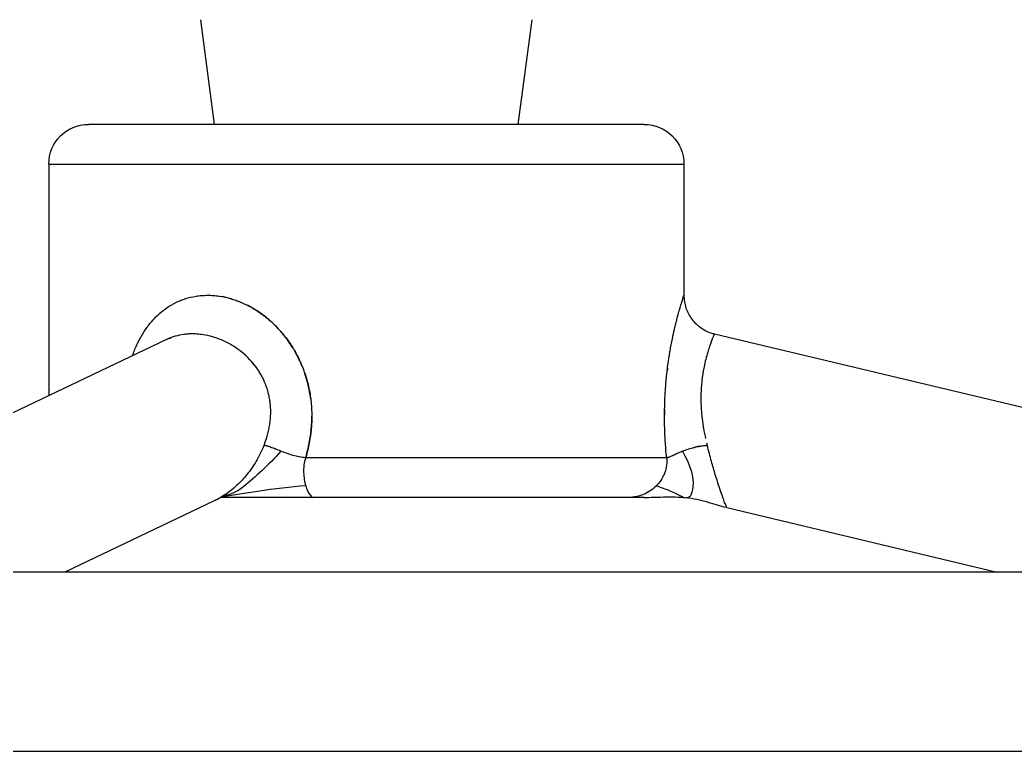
# Model space of a CAD drawing. Header units: millimetres. Extents: x 553637 to 584936, y 5008 to 53898.
# Drawn here: x 562365.5 to 562515.8, y 46234.4 to 46344.9 of the extents above; entities that cross this region are included whole.
import ezdxf

# ---------------------------------------------------------------- set-up
doc = ezdxf.new("R2010")
doc.units = ezdxf.units.MM
doc.header["$LTSCALE"] = 10
doc.header["$MEASUREMENT"] = 0
doc.layers.add('2', color=2, linetype='Continuous')

msp = doc.modelspace()

# ---------------------------------------------------------------- linework, layer by layer
at = {"layer": '2'}
for p, q in [((562394.85, 46329.09), (562392.77, 46344.88)), ((562440.73, 46329.09), (562442.82, 46344.88)), ((562459.76, 46329.09), (562375.83, 46329.09)), ((562369.83, 46323.09), (562465.76, 46323.09)), ((562369.83, 46323.09), (562369.83, 46288.09)), ((562465.76, 46323.09), (562465.76, 46303.26)), ((562470.37, 46297.42), (562620.72, 46261.59)), ((562387.63, 46296.57), (562314.24, 46261.6)), ((562463.15, 46278.71), (562408.63, 46278.71)), ((562459.78, 46272.71), (562395.88, 46272.71)), ((562394.83, 46272.19), (562372.25, 46261.43)), ((562472.24, 46271.16), (562513.08, 46261.43)), ((562622.17, 46261.43), (562213.42, 46261.43)), ((562213.42, 46234.36), (562621.52, 46234.36))]:
    msp.add_line(p, q, dxfattribs=at)
at = {"layer": '2', "extrusion": (0, 0, -1)}
for centre, start, end in [((-562375.83, 46323.09), 0, 90), ((-562459.76, 46323.09), 90, 180)]:
    msp.add_arc(centre, 6, start, end, dxfattribs=at)
at = {"layer": '2'}
for points, knots in [([(562382.46, 46294.11), (562382.49, 46294.19), (562382.52, 46294.27), (562382.55, 46294.34), (562382.64, 46294.6), (562382.74, 46294.84), (562382.84, 46295.09), (562382.87, 46295.16), (562382.9, 46295.23), (562382.93, 46295.3), (562383.06, 46295.61), (562383.21, 46295.91), (562383.35, 46296.21), (562383.46, 46296.42), (562383.57, 46296.63), (562383.68, 46296.84), (562383.73, 46296.92), (562383.77, 46296.99), (562383.82, 46297.07), (562384.09, 46297.54), (562384.37, 46297.99), (562384.68, 46298.42), (562384.74, 46298.49), (562384.8, 46298.57), (562384.86, 46298.65), (562384.98, 46298.82), (562385.12, 46298.98), (562385.25, 46299.14), (562385.31, 46299.22), (562385.37, 46299.29), (562385.44, 46299.36), (562385.57, 46299.52), (562385.72, 46299.68), (562385.86, 46299.82), (562385.92, 46299.89), (562385.99, 46299.96), (562386.06, 46300.03), (562386.42, 46300.38), (562386.79, 46300.71), (562387.19, 46301.02), (562387.25, 46301.07), (562387.32, 46301.12), (562387.39, 46301.17), (562387.79, 46301.47), (562388.22, 46301.73), (562388.66, 46301.97), (562388.72, 46302.01), (562388.78, 46302.04), (562388.84, 46302.07), (562389.1, 46302.2), (562389.36, 46302.32), (562389.62, 46302.43), (562389.84, 46302.52), (562390.06, 46302.61), (562390.28, 46302.68), (562390.33, 46302.7), (562390.37, 46302.71), (562390.42, 46302.73), (562390.96, 46302.9), (562391.51, 46303.03), (562392.07, 46303.12), (562392.35, 46303.17), (562392.64, 46303.2), (562392.93, 46303.22), (562393.21, 46303.24), (562393.51, 46303.26), (562393.8, 46303.26), (562393.8, 46303.26), (562393.81, 46303.26), (562393.81, 46303.26), (562394.1, 46303.26), (562394.4, 46303.25), (562394.69, 46303.22), (562394.98, 46303.2), (562395.28, 46303.17), (562395.57, 46303.13), (562396.17, 46303.04), (562396.76, 46302.91), (562397.35, 46302.73), (562397.41, 46302.72), (562397.46, 46302.7), (562397.52, 46302.68), (562397.76, 46302.61), (562398, 46302.53), (562398.24, 46302.44), (562398.31, 46302.42), (562398.38, 46302.39), (562398.44, 46302.36), (562398.67, 46302.28), (562398.9, 46302.18), (562399.13, 46302.08), (562399.21, 46302.05), (562399.28, 46302.01), (562399.36, 46301.98), (562399.87, 46301.74), (562400.37, 46301.47), (562400.85, 46301.18), (562400.94, 46301.13), (562401.03, 46301.07), (562401.11, 46301.02), (562401.59, 46300.72), (562402.05, 46300.39), (562402.5, 46300.04), (562402.59, 46299.97), (562402.67, 46299.9), (562402.76, 46299.83), (562403.03, 46299.61), (562403.29, 46299.38), (562403.55, 46299.15), (562403.72, 46298.99), (562403.88, 46298.83), (562404.05, 46298.67), (562404.13, 46298.59), (562404.21, 46298.5), (562404.29, 46298.42), (562404.7, 46298), (562405.08, 46297.56), (562405.44, 46297.09), (562405.89, 46296.53), (562406.3, 46295.95), (562406.68, 46295.33), (562406.73, 46295.25), (562406.77, 46295.18), (562406.82, 46295.1), (562406.96, 46294.86), (562407.1, 46294.62), (562407.23, 46294.37), (562407.27, 46294.31), (562407.3, 46294.24), (562407.33, 46294.18), (562407.47, 46293.92), (562407.6, 46293.65), (562407.72, 46293.39), (562407.75, 46293.33), (562407.77, 46293.28), (562407.8, 46293.23), (562408.08, 46292.61), (562408.33, 46291.97), (562408.54, 46291.32), (562408.55, 46291.3), (562408.56, 46291.28), (562408.56, 46291.26), (562408.67, 46290.93), (562408.77, 46290.59), (562408.86, 46290.25), (562408.96, 46289.91), (562409.04, 46289.56), (562409.11, 46289.21), (562409.12, 46289.19), (562409.12, 46289.17), (562409.13, 46289.14), (562409.21, 46288.77), (562409.27, 46288.4), (562409.33, 46288.02), (562409.37, 46287.72), (562409.41, 46287.42), (562409.44, 46287.12), (562409.45, 46287.04), (562409.46, 46286.97), (562409.47, 46286.9), (562409.52, 46286.27), (562409.55, 46285.64), (562409.56, 46285), (562409.56, 46284.88), (562409.55, 46284.75), (562409.55, 46284.63), (562409.55, 46284.25), (562409.53, 46283.87), (562409.5, 46283.49), (562409.49, 46283.28), (562409.47, 46283.08), (562409.45, 46282.88), (562409.43, 46282.7), (562409.42, 46282.52), (562409.39, 46282.35), (562409.3, 46281.6), (562409.17, 46280.86), (562409, 46280.12), (562408.89, 46279.65), (562408.77, 46279.17), (562408.63, 46278.71)], [0.2334723, 0.2334723, 0.2334723, 0.2334723, 0.2373876, 0.2373876, 0.2373876, 0.25, 0.25, 0.25, 0.2536044, 0.2536044, 0.2536044, 0.2697248, 0.2697248, 0.2697248, 0.28125, 0.28125, 0.28125, 0.2857296, 0.2857296, 0.2857296, 0.3125, 0.3125, 0.3125, 0.317397, 0.317397, 0.317397, 0.328125, 0.328125, 0.328125, 0.3330588, 0.3330588, 0.3330588, 0.34375, 0.34375, 0.34375, 0.3486125, 0.3486125, 0.3486125, 0.375, 0.375, 0.375, 0.3794384, 0.3794384, 0.3794384, 0.40625, 0.40625, 0.40625, 0.4098917, 0.4098917, 0.4098917, 0.4249886, 0.4249886, 0.4249886, 0.4375, 0.4375, 0.4375, 0.4400309, 0.4400309, 0.4400309, 0.4700388, 0.4700388, 0.4700388, 0.4849781, 0.4849781, 0.4849781, 0.499854, 0.499854, 0.499854, 0.5, 0.5, 0.5, 0.5147296, 0.5147296, 0.5147296, 0.5296699, 0.5296699, 0.5296699, 0.5596792, 0.5596792, 0.5596792, 0.5625, 0.5625, 0.5625, 0.5747271, 0.5747271, 0.5747271, 0.578125, 0.578125, 0.578125, 0.5898196, 0.5898196, 0.5898196, 0.59375, 0.59375, 0.59375, 0.6202676, 0.6202676, 0.6202676, 0.625, 0.625, 0.625, 0.6510917, 0.6510917, 0.6510917, 0.65625, 0.65625, 0.65625, 0.671875, 0.671875, 0.671875, 0.6823047, 0.6823047, 0.6823047, 0.6875, 0.6875, 0.6875, 0.7139746, 0.7139746, 0.7139746, 0.7460898, 0.7460898, 0.7460898, 0.75, 0.75, 0.75, 0.7623228, 0.7623228, 0.7623228, 0.765625, 0.765625, 0.765625, 0.7786457, 0.7786457, 0.7786457, 0.78125, 0.78125, 0.78125, 0.8115478, 0.8115478, 0.8115478, 0.8125, 0.8125, 0.8125, 0.8281368, 0.8281368, 0.8281368, 0.84375, 0.84375, 0.84375, 0.8447913, 0.8447913, 0.8447913, 0.8614957, 0.8614957, 0.8614957, 0.875, 0.875, 0.875, 0.8782288, 0.8782288, 0.8782288, 0.90625, 0.90625, 0.90625, 0.9117314, 0.9117314, 0.9117314, 0.9285024, 0.9285024, 0.9285024, 0.9375, 0.9375, 0.9375, 0.9452606, 0.9452606, 0.9452606, 0.9785506, 0.9785506, 0.9785506, 1, 1, 1, 1]), ([(562394.69, 46303.22), (562394.98, 46303.2), (562395.28, 46303.17), (562395.57, 46303.13), (562396.17, 46303.04), (562396.76, 46302.91), (562397.35, 46302.73), (562397.41, 46302.72), (562397.46, 46302.7), (562397.52, 46302.68), (562397.76, 46302.61), (562398, 46302.53), (562398.24, 46302.44), (562398.31, 46302.42), (562398.38, 46302.39), (562398.44, 46302.36), (562398.67, 46302.28), (562398.9, 46302.18), (562399.13, 46302.08), (562399.21, 46302.05), (562399.28, 46302.01), (562399.36, 46301.98), (562399.87, 46301.74), (562400.37, 46301.47), (562400.85, 46301.18), (562400.94, 46301.13), (562401.03, 46301.07), (562401.11, 46301.02), (562401.59, 46300.72), (562402.05, 46300.39), (562402.5, 46300.04)], [0.5147296, 0.5147296, 0.5147296, 0.5147296, 0.5296699, 0.5296699, 0.5296699, 0.5596792, 0.5596792, 0.5596792, 0.5625, 0.5625, 0.5625, 0.5747271, 0.5747271, 0.5747271, 0.578125, 0.578125, 0.578125, 0.5898196, 0.5898196, 0.5898196, 0.59375, 0.59375, 0.59375, 0.6202676, 0.6202676, 0.6202676, 0.625, 0.625, 0.625, 0.6510917, 0.6510917, 0.6510917, 0.6510917]), ([(562397.45, 46302.7), (562397.43, 46302.71), (562397.4, 46302.72), (562397.37, 46302.73), (562396.86, 46302.88), (562396.36, 46303), (562395.85, 46303.08)], [0.43870551, 0.43870551, 0.43870551, 0.43870551, 0.44003087, 0.44003087, 0.44003087, 0.46578715, 0.46578715, 0.46578715, 0.46578715]), ([(562463.15, 46278.71), (562463.1, 46279.17), (562463.06, 46279.65), (562463.03, 46280.12), (562462.97, 46280.86), (562462.92, 46281.6), (562462.89, 46282.35), (562462.88, 46282.52), (562462.88, 46282.7), (562462.87, 46282.88), (562462.86, 46283.08), (562462.86, 46283.28), (562462.85, 46283.49), (562462.84, 46283.87), (562462.84, 46284.25), (562462.84, 46284.63), (562462.84, 46284.75), (562462.84, 46284.88), (562462.84, 46285), (562462.84, 46285.64), (562462.85, 46286.27), (562462.87, 46286.9), (562462.87, 46286.97), (562462.87, 46287.04), (562462.87, 46287.12), (562462.89, 46287.42), (562462.9, 46287.72), (562462.91, 46288.02), (562462.93, 46288.4), (562462.96, 46288.77), (562462.98, 46289.14), (562462.98, 46289.17), (562462.99, 46289.19), (562462.99, 46289.21), (562463.01, 46289.56), (562463.04, 46289.91), (562463.07, 46290.25), (562463.1, 46290.59), (562463.14, 46290.93), (562463.17, 46291.26), (562463.18, 46291.28), (562463.18, 46291.3), (562463.18, 46291.32), (562463.25, 46291.97), (562463.33, 46292.61), (562463.42, 46293.23), (562463.43, 46293.28), (562463.44, 46293.33), (562463.44, 46293.39), (562463.48, 46293.65), (562463.52, 46293.92), (562463.56, 46294.18), (562463.57, 46294.24), (562463.58, 46294.31), (562463.6, 46294.37), (562463.64, 46294.62), (562463.68, 46294.86), (562463.72, 46295.1), (562463.73, 46295.18), (562463.75, 46295.25), (562463.76, 46295.33), (562463.87, 46295.95), (562463.99, 46296.53), (562464.11, 46297.09), (562464.21, 46297.56), (562464.31, 46298), (562464.41, 46298.42), (562464.43, 46298.5), (562464.45, 46298.59), (562464.46, 46298.67), (562464.5, 46298.83), (562464.54, 46298.99), (562464.58, 46299.15), (562464.64, 46299.38), (562464.7, 46299.61), (562464.76, 46299.83), (562464.78, 46299.9), (562464.79, 46299.97), (562464.81, 46300.04), (562464.91, 46300.39), (562465, 46300.72), (562465.08, 46301.02), (562465.1, 46301.07), (562465.11, 46301.13), (562465.13, 46301.18), (562465.21, 46301.47), (562465.29, 46301.74), (562465.36, 46301.98), (562465.37, 46302.01), (562465.38, 46302.05), (562465.39, 46302.08), (562465.42, 46302.18), (562465.45, 46302.28), (562465.48, 46302.36), (562465.49, 46302.39), (562465.49, 46302.42), (562465.5, 46302.44), (562465.53, 46302.53), (562465.55, 46302.61), (562465.58, 46302.68)], [0, 0, 0, 0, 0.0214494, 0.0214494, 0.0214494, 0.0547394, 0.0547394, 0.0547394, 0.0625, 0.0625, 0.0625, 0.0714976, 0.0714976, 0.0714976, 0.0882686, 0.0882686, 0.0882686, 0.09375, 0.09375, 0.09375, 0.1217712, 0.1217712, 0.1217712, 0.125, 0.125, 0.125, 0.1385043, 0.1385043, 0.1385043, 0.1552087, 0.1552087, 0.1552087, 0.15625, 0.15625, 0.15625, 0.1718632, 0.1718632, 0.1718632, 0.1875, 0.1875, 0.1875, 0.1884522, 0.1884522, 0.1884522, 0.21875, 0.21875, 0.21875, 0.2213543, 0.2213543, 0.2213543, 0.234375, 0.234375, 0.234375, 0.2376772, 0.2376772, 0.2376772, 0.25, 0.25, 0.25, 0.2539102, 0.2539102, 0.2539102, 0.2860254, 0.2860254, 0.2860254, 0.3125, 0.3125, 0.3125, 0.3176953, 0.3176953, 0.3176953, 0.328125, 0.328125, 0.328125, 0.34375, 0.34375, 0.34375, 0.3489083, 0.3489083, 0.3489083, 0.375, 0.375, 0.375, 0.3797324, 0.3797324, 0.3797324, 0.40625, 0.40625, 0.40625, 0.4101804, 0.4101804, 0.4101804, 0.421875, 0.421875, 0.421875, 0.4252729, 0.4252729, 0.4252729, 0.4375, 0.4375, 0.4375, 0.4375]), ([(562465.58, 46302.68), (562465.58, 46302.7), (562465.59, 46302.72), (562465.59, 46302.73), (562465.65, 46302.91), (562465.69, 46303.04), (562465.72, 46303.13), (562465.73, 46303.17), (562465.74, 46303.2), (562465.75, 46303.22), (562465.76, 46303.25), (562465.76, 46303.26), (562465.76, 46303.26)], [0.4375, 0.4375, 0.4375, 0.4375, 0.44032084, 0.44032084, 0.44032084, 0.47033009, 0.47033009, 0.47033009, 0.48527045, 0.48527045, 0.48527045, 0.49998914, 0.49998914, 0.49998914, 0.49998914]), ([(562465.76, 46303.26), (562465.76, 46302.61), (562465.87, 46301.95), (562466.28, 46300.73), (562466.58, 46300.16), (562467.35, 46299.14), (562467.82, 46298.69), (562468.87, 46297.96), (562469.46, 46297.68), (562470.17, 46297.47), (562470.27, 46297.44), (562470.37, 46297.42)], [0, 0, 0, 0, 1.945691, 1.945691, 3.856293, 3.856293, 5.768154, 5.768154, 7.679971, 7.679971, 7.988052, 7.988052, 7.988052, 7.988052]), ([(562401.22, 46300.95), (562401.18, 46300.97), (562401.15, 46301), (562401.12, 46301.02), (562401.03, 46301.07), (562400.95, 46301.12), (562400.87, 46301.17), (562400.54, 46301.37), (562400.2, 46301.56), (562399.85, 46301.74)], [0.37313832, 0.37313832, 0.37313832, 0.37313832, 0.375, 0.375, 0.375, 0.37943838, 0.37943838, 0.37943838, 0.39773954, 0.39773954, 0.39773954, 0.39773954]), ([(562408.08, 46292.57), (562407.97, 46292.83), (562407.86, 46293.1), (562407.74, 46293.36), (562407.58, 46293.69), (562407.42, 46294.02), (562407.25, 46294.34), (562407.11, 46294.6), (562406.97, 46294.84), (562406.82, 46295.09), (562406.78, 46295.16), (562406.74, 46295.23), (562406.7, 46295.3), (562406.51, 46295.61), (562406.31, 46295.91), (562406.1, 46296.21), (562405.95, 46296.42), (562405.8, 46296.63), (562405.65, 46296.84), (562405.59, 46296.92), (562405.52, 46296.99), (562405.46, 46297.07), (562405.09, 46297.54), (562404.7, 46297.99), (562404.29, 46298.42), (562404.22, 46298.49), (562404.14, 46298.57), (562404.06, 46298.65), (562403.9, 46298.82), (562403.73, 46298.98), (562403.55, 46299.14), (562403.47, 46299.22), (562403.39, 46299.29), (562403.31, 46299.36), (562403.13, 46299.52), (562402.95, 46299.68), (562402.77, 46299.82), (562402.68, 46299.89), (562402.6, 46299.96), (562402.52, 46300.03), (562402.06, 46300.38), (562401.6, 46300.71), (562401.12, 46301.02), (562401.03, 46301.07), (562400.95, 46301.12), (562400.87, 46301.17), (562400.54, 46301.37), (562400.2, 46301.56), (562399.85, 46301.74)], [0.2082717, 0.2082717, 0.2082717, 0.2082717, 0.2210667, 0.2210667, 0.2210667, 0.2373876, 0.2373876, 0.2373876, 0.25, 0.25, 0.25, 0.2536044, 0.2536044, 0.2536044, 0.2697248, 0.2697248, 0.2697248, 0.28125, 0.28125, 0.28125, 0.2857296, 0.2857296, 0.2857296, 0.3125, 0.3125, 0.3125, 0.317397, 0.317397, 0.317397, 0.328125, 0.328125, 0.328125, 0.3330588, 0.3330588, 0.3330588, 0.34375, 0.34375, 0.34375, 0.3486125, 0.3486125, 0.3486125, 0.375, 0.375, 0.375, 0.3794384, 0.3794384, 0.3794384, 0.3977395, 0.3977395, 0.3977395, 0.3977395]), ([(562382.46, 46294.11), (562382.49, 46294.19), (562382.52, 46294.27), (562382.55, 46294.34), (562382.64, 46294.6), (562382.74, 46294.84), (562382.84, 46295.09), (562382.87, 46295.16), (562382.9, 46295.23), (562382.93, 46295.3), (562383.06, 46295.61), (562383.21, 46295.91), (562383.35, 46296.21), (562383.46, 46296.42), (562383.57, 46296.63), (562383.68, 46296.84), (562383.73, 46296.92), (562383.77, 46296.99), (562383.82, 46297.07), (562384.09, 46297.54), (562384.37, 46297.99), (562384.68, 46298.42), (562384.74, 46298.49), (562384.8, 46298.57), (562384.86, 46298.65), (562384.98, 46298.82), (562385.12, 46298.98), (562385.25, 46299.14), (562385.31, 46299.22), (562385.37, 46299.29), (562385.44, 46299.36), (562385.57, 46299.52), (562385.72, 46299.68), (562385.86, 46299.82), (562385.92, 46299.89), (562385.99, 46299.96), (562386.06, 46300.03), (562386.39, 46300.36), (562386.74, 46300.67), (562387.1, 46300.95)], [0.2334723, 0.2334723, 0.2334723, 0.2334723, 0.2373876, 0.2373876, 0.2373876, 0.25, 0.25, 0.25, 0.2536044, 0.2536044, 0.2536044, 0.2697248, 0.2697248, 0.2697248, 0.28125, 0.28125, 0.28125, 0.2857296, 0.2857296, 0.2857296, 0.3125, 0.3125, 0.3125, 0.317397, 0.317397, 0.317397, 0.328125, 0.328125, 0.328125, 0.3330588, 0.3330588, 0.3330588, 0.34375, 0.34375, 0.34375, 0.3486125, 0.3486125, 0.3486125, 0.3731384, 0.3731384, 0.3731384, 0.3731384]), ([(562402.95, 46299.67), (562403.15, 46299.5), (562403.35, 46299.33), (562403.55, 46299.15), (562403.72, 46298.99), (562403.88, 46298.83), (562404.05, 46298.67), (562404.13, 46298.59), (562404.21, 46298.5), (562404.29, 46298.42), (562404.7, 46298), (562405.08, 46297.56), (562405.44, 46297.09), (562405.89, 46296.53), (562406.3, 46295.95), (562406.68, 46295.33), (562406.73, 46295.25), (562406.77, 46295.18), (562406.82, 46295.1), (562406.96, 46294.86), (562407.1, 46294.62), (562407.23, 46294.37), (562407.27, 46294.31), (562407.3, 46294.24), (562407.33, 46294.18), (562407.47, 46293.92), (562407.6, 46293.65), (562407.72, 46293.39), (562407.75, 46293.33), (562407.77, 46293.28), (562407.8, 46293.23), (562408.08, 46292.61), (562408.33, 46291.97), (562408.54, 46291.32), (562408.55, 46291.3), (562408.56, 46291.28), (562408.56, 46291.26), (562408.67, 46290.93), (562408.77, 46290.59), (562408.86, 46290.25), (562408.96, 46289.91), (562409.04, 46289.56), (562409.11, 46289.21), (562409.12, 46289.19), (562409.12, 46289.17), (562409.13, 46289.14), (562409.21, 46288.77), (562409.27, 46288.4), (562409.33, 46288.02), (562409.37, 46287.72), (562409.41, 46287.42), (562409.44, 46287.12), (562409.45, 46287.04), (562409.46, 46286.97), (562409.47, 46286.9), (562409.52, 46286.27), (562409.55, 46285.64), (562409.56, 46285), (562409.56, 46284.88), (562409.55, 46284.75), (562409.55, 46284.63)], [0.659919, 0.659919, 0.659919, 0.659919, 0.671875, 0.671875, 0.671875, 0.6823047, 0.6823047, 0.6823047, 0.6875, 0.6875, 0.6875, 0.7139746, 0.7139746, 0.7139746, 0.7460898, 0.7460898, 0.7460898, 0.75, 0.75, 0.75, 0.7623228, 0.7623228, 0.7623228, 0.765625, 0.765625, 0.765625, 0.7786457, 0.7786457, 0.7786457, 0.78125, 0.78125, 0.78125, 0.8115478, 0.8115478, 0.8115478, 0.8125, 0.8125, 0.8125, 0.8281368, 0.8281368, 0.8281368, 0.84375, 0.84375, 0.84375, 0.8447913, 0.8447913, 0.8447913, 0.8614957, 0.8614957, 0.8614957, 0.875, 0.875, 0.875, 0.8782288, 0.8782288, 0.8782288, 0.90625, 0.90625, 0.90625, 0.9117314, 0.9117314, 0.9117314, 0.9117314]), ([(562398.16, 46295.27), (562398.14, 46295.28), (562398.12, 46295.3), (562398.1, 46295.31), (562397.71, 46295.57), (562397.31, 46295.81), (562396.9, 46296.03), (562396.88, 46296.04), (562396.86, 46296.05), (562396.85, 46296.06), (562396.43, 46296.27), (562396.01, 46296.47), (562395.58, 46296.63), (562395.56, 46296.64), (562395.55, 46296.64), (562395.53, 46296.65), (562395.32, 46296.73), (562395.11, 46296.81), (562394.89, 46296.87), (562394.67, 46296.95), (562394.44, 46297.01), (562394.21, 46297.07), (562394.2, 46297.07), (562394.19, 46297.08), (562394.18, 46297.08), (562393.74, 46297.19), (562393.29, 46297.28), (562392.85, 46297.33), (562392.63, 46297.36), (562392.4, 46297.38), (562392.17, 46297.4), (562391.95, 46297.41), (562391.72, 46297.42), (562391.5, 46297.42), (562391.27, 46297.42), (562391.05, 46297.41), (562390.83, 46297.4), (562390.61, 46297.38), (562390.4, 46297.36), (562390.18, 46297.33), (562389.77, 46297.27), (562389.36, 46297.19), (562388.96, 46297.07), (562388.95, 46297.07), (562388.94, 46297.07), (562388.93, 46297.07), (562388.73, 46297.01), (562388.53, 46296.94), (562388.33, 46296.87), (562388.14, 46296.8), (562387.96, 46296.72), (562387.78, 46296.64), (562387.77, 46296.64), (562387.76, 46296.63), (562387.74, 46296.63), (562387.7, 46296.61), (562387.65, 46296.59), (562387.61, 46296.56)], [0.3421006, 0.3421006, 0.3421006, 0.3421006, 0.34375, 0.34375, 0.34375, 0.3736847, 0.3736847, 0.3736847, 0.375, 0.375, 0.375, 0.40527, 0.40527, 0.40527, 0.40625, 0.40625, 0.40625, 0.4210649, 0.4210649, 0.4210649, 0.4368498, 0.4368498, 0.4368498, 0.4375, 0.4375, 0.4375, 0.4684445, 0.4684445, 0.4684445, 0.4842313, 0.4842313, 0.4842313, 0.5, 0.5, 0.5, 0.5157412, 0.5157412, 0.5157412, 0.531527, 0.531527, 0.531527, 0.5625, 0.5625, 0.5625, 0.5631233, 0.5631233, 0.5631233, 0.5789063, 0.5789063, 0.5789063, 0.59375, 0.59375, 0.59375, 0.5947029, 0.5947029, 0.5947029, 0.5984529, 0.5984529, 0.5984529, 0.5984529]), ([(562402.34, 46280.6), (562402.47, 46280.92), (562402.59, 46281.25), (562402.7, 46281.59), (562402.86, 46282.1), (562403, 46282.62), (562403.1, 46283.15), (562403.12, 46283.27), (562403.15, 46283.39), (562403.17, 46283.52), (562403.19, 46283.66), (562403.21, 46283.8), (562403.23, 46283.94), (562403.27, 46284.2), (562403.3, 46284.47), (562403.31, 46284.73), (562403.32, 46284.83), (562403.33, 46284.93), (562403.33, 46285.03), (562403.35, 46285.46), (562403.35, 46285.88), (562403.33, 46286.3), (562403.32, 46286.38), (562403.32, 46286.46), (562403.31, 46286.54), (562403.29, 46286.72), (562403.28, 46286.9), (562403.25, 46287.08), (562403.22, 46287.34), (562403.18, 46287.6), (562403.13, 46287.85), (562403.12, 46287.92), (562403.1, 46287.98), (562403.09, 46288.05), (562403.05, 46288.24), (562403, 46288.43), (562402.95, 46288.61), (562402.89, 46288.86), (562402.81, 46289.11), (562402.73, 46289.35), (562402.71, 46289.4), (562402.69, 46289.46), (562402.67, 46289.51), (562402.52, 46289.94), (562402.34, 46290.35), (562402.14, 46290.76), (562402.12, 46290.8), (562402.09, 46290.85), (562402.07, 46290.89), (562401.98, 46291.07), (562401.88, 46291.25), (562401.77, 46291.43), (562401.75, 46291.47), (562401.72, 46291.51), (562401.7, 46291.55), (562401.59, 46291.73), (562401.48, 46291.91), (562401.36, 46292.08), (562401.33, 46292.12), (562401.31, 46292.15), (562401.29, 46292.19), (562401.02, 46292.57), (562400.73, 46292.93), (562400.42, 46293.28), (562400.09, 46293.66), (562399.73, 46294.01), (562399.35, 46294.34), (562399.33, 46294.36), (562399.31, 46294.38), (562399.28, 46294.4), (562398.93, 46294.71), (562398.55, 46295), (562398.16, 46295.27), (562398.14, 46295.28), (562398.12, 46295.3), (562398.1, 46295.31), (562397.71, 46295.57), (562397.31, 46295.81), (562396.9, 46296.03), (562396.88, 46296.04), (562396.86, 46296.05), (562396.85, 46296.06), (562396.43, 46296.27), (562396.01, 46296.47), (562395.58, 46296.63), (562395.56, 46296.64), (562395.55, 46296.64), (562395.53, 46296.65), (562395.32, 46296.73), (562395.11, 46296.81), (562394.89, 46296.87), (562394.67, 46296.95), (562394.44, 46297.01), (562394.21, 46297.07), (562394.2, 46297.07), (562394.19, 46297.08), (562394.18, 46297.08), (562393.74, 46297.19), (562393.29, 46297.28), (562392.85, 46297.33), (562392.63, 46297.36), (562392.4, 46297.38), (562392.17, 46297.4), (562391.95, 46297.41), (562391.72, 46297.42), (562391.5, 46297.42), (562391.27, 46297.42), (562391.05, 46297.41), (562390.83, 46297.4), (562390.61, 46297.38), (562390.4, 46297.36), (562390.18, 46297.33), (562389.77, 46297.27), (562389.36, 46297.19), (562388.96, 46297.07), (562388.95, 46297.07), (562388.94, 46297.07), (562388.93, 46297.07), (562388.73, 46297.01), (562388.53, 46296.94), (562388.33, 46296.87), (562388.14, 46296.8), (562387.96, 46296.72), (562387.78, 46296.64), (562387.77, 46296.64), (562387.76, 46296.63), (562387.74, 46296.63), (562387.71, 46296.61), (562387.67, 46296.59), (562387.63, 46296.57)], [0, 0, 0, 0, 0.0216597, 0.0216597, 0.0216597, 0.0547844, 0.0547844, 0.0547844, 0.0625, 0.0625, 0.0625, 0.0712271, 0.0712271, 0.0712271, 0.087572, 0.087572, 0.087572, 0.09375, 0.09375, 0.09375, 0.1200286, 0.1200286, 0.1200286, 0.125, 0.125, 0.125, 0.1361331, 0.1361331, 0.1361331, 0.152154, 0.152154, 0.152154, 0.15625, 0.15625, 0.15625, 0.1681068, 0.1681068, 0.1681068, 0.1840369, 0.1840369, 0.1840369, 0.1875, 0.1875, 0.1875, 0.2157687, 0.2157687, 0.2157687, 0.21875, 0.21875, 0.21875, 0.2315856, 0.2315856, 0.2315856, 0.234375, 0.234375, 0.234375, 0.2473762, 0.2473762, 0.2473762, 0.25, 0.25, 0.25, 0.2789458, 0.2789458, 0.2789458, 0.3105234, 0.3105234, 0.3105234, 0.3125, 0.3125, 0.3125, 0.3421006, 0.3421006, 0.3421006, 0.34375, 0.34375, 0.34375, 0.3736847, 0.3736847, 0.3736847, 0.375, 0.375, 0.375, 0.40527, 0.40527, 0.40527, 0.40625, 0.40625, 0.40625, 0.4210649, 0.4210649, 0.4210649, 0.4368498, 0.4368498, 0.4368498, 0.4375, 0.4375, 0.4375, 0.4684445, 0.4684445, 0.4684445, 0.4842313, 0.4842313, 0.4842313, 0.5, 0.5, 0.5, 0.5157412, 0.5157412, 0.5157412, 0.531527, 0.531527, 0.531527, 0.5625, 0.5625, 0.5625, 0.5631233, 0.5631233, 0.5631233, 0.5789063, 0.5789063, 0.5789063, 0.59375, 0.59375, 0.59375, 0.5947029, 0.5947029, 0.5947029, 0.597924, 0.597924, 0.597924, 0.597924]), ([(562470.05, 46296.63), (562469.98, 46296.47), (562469.91, 46296.27), (562469.83, 46296.06), (562469.83, 46296.05), (562469.82, 46296.04), (562469.82, 46296.03)], [0.59472998, 0.59472998, 0.59472998, 0.59472998, 0.625, 0.625, 0.625, 0.62631526, 0.62631526, 0.62631526, 0.62631526]), ([(562470.23, 46297.08), (562470.23, 46297.08), (562470.22, 46297.07), (562470.22, 46297.07), (562470.2, 46297.01), (562470.17, 46296.95), (562470.14, 46296.87), (562470.12, 46296.81), (562470.09, 46296.73), (562470.05, 46296.65)], [0.5625, 0.5625, 0.5625, 0.5625, 0.56315023, 0.56315023, 0.56315023, 0.57893511, 0.57893511, 0.57893511, 0.59375, 0.59375, 0.59375, 0.59375]), ([(562470.05, 46296.63), (562470.05, 46296.63), (562470.05, 46296.64), (562470.05, 46296.64), (562470.08, 46296.71), (562470.1, 46296.78), (562470.13, 46296.84)], [0.40529714, 0.40529714, 0.40529714, 0.40529714, 0.40625, 0.40625, 0.40625, 0.41889957, 0.41889957, 0.41889957, 0.41889957]), ([(562469.82, 46296.03), (562469.74, 46295.81), (562469.66, 46295.57), (562469.57, 46295.31), (562469.57, 46295.3), (562469.56, 46295.28), (562469.56, 46295.27), (562469.47, 46295), (562469.38, 46294.71), (562469.29, 46294.4), (562469.28, 46294.38), (562469.28, 46294.36), (562469.27, 46294.34), (562469.18, 46294.01), (562469.08, 46293.66), (562468.99, 46293.28), (562468.91, 46292.93), (562468.83, 46292.57), (562468.76, 46292.19), (562468.75, 46292.15), (562468.74, 46292.12), (562468.74, 46292.08), (562468.7, 46291.91), (562468.67, 46291.73), (562468.64, 46291.55), (562468.64, 46291.51), (562468.63, 46291.47), (562468.62, 46291.43), (562468.6, 46291.25), (562468.57, 46291.07), (562468.54, 46290.89), (562468.54, 46290.85), (562468.53, 46290.8), (562468.53, 46290.76), (562468.47, 46290.35), (562468.43, 46289.94), (562468.4, 46289.51), (562468.39, 46289.46), (562468.39, 46289.4), (562468.39, 46289.35), (562468.37, 46289.11), (562468.36, 46288.86), (562468.35, 46288.61), (562468.34, 46288.43), (562468.33, 46288.24), (562468.33, 46288.05), (562468.33, 46287.98), (562468.33, 46287.92), (562468.33, 46287.85), (562468.33, 46287.6), (562468.33, 46287.34), (562468.33, 46287.08), (562468.34, 46286.9), (562468.34, 46286.72), (562468.35, 46286.54), (562468.36, 46286.46), (562468.36, 46286.38), (562468.36, 46286.3), (562468.39, 46285.88), (562468.42, 46285.46), (562468.46, 46285.03), (562468.47, 46284.93), (562468.48, 46284.83), (562468.5, 46284.73), (562468.53, 46284.47), (562468.56, 46284.2), (562468.6, 46283.94), (562468.62, 46283.8), (562468.64, 46283.66), (562468.66, 46283.52), (562468.68, 46283.39), (562468.7, 46283.27), (562468.72, 46283.15), (562468.81, 46282.62), (562468.92, 46282.1), (562469.03, 46281.59)], [0.6263153, 0.6263153, 0.6263153, 0.6263153, 0.65625, 0.65625, 0.65625, 0.6578994, 0.6578994, 0.6578994, 0.6875, 0.6875, 0.6875, 0.6894766, 0.6894766, 0.6894766, 0.7210542, 0.7210542, 0.7210542, 0.75, 0.75, 0.75, 0.7526238, 0.7526238, 0.7526238, 0.765625, 0.765625, 0.765625, 0.7684144, 0.7684144, 0.7684144, 0.78125, 0.78125, 0.78125, 0.7842313, 0.7842313, 0.7842313, 0.8125, 0.8125, 0.8125, 0.8159631, 0.8159631, 0.8159631, 0.8318932, 0.8318932, 0.8318932, 0.84375, 0.84375, 0.84375, 0.847846, 0.847846, 0.847846, 0.8638669, 0.8638669, 0.8638669, 0.875, 0.875, 0.875, 0.8799714, 0.8799714, 0.8799714, 0.90625, 0.90625, 0.90625, 0.912428, 0.912428, 0.912428, 0.9287729, 0.9287729, 0.9287729, 0.9375, 0.9375, 0.9375, 0.9452156, 0.9452156, 0.9452156, 0.9783403, 0.9783403, 0.9783403, 0.9783403]), ([(562402.34, 46280.6), (562402.47, 46280.92), (562402.59, 46281.25), (562402.7, 46281.59), (562402.86, 46282.1), (562403, 46282.62), (562403.1, 46283.15), (562403.12, 46283.27), (562403.15, 46283.39), (562403.17, 46283.52), (562403.19, 46283.66), (562403.21, 46283.8), (562403.23, 46283.94), (562403.27, 46284.2), (562403.3, 46284.47), (562403.31, 46284.73), (562403.32, 46284.83), (562403.33, 46284.93), (562403.33, 46285.03), (562403.35, 46285.46), (562403.35, 46285.88), (562403.33, 46286.3), (562403.32, 46286.38), (562403.32, 46286.46), (562403.31, 46286.54), (562403.29, 46286.72), (562403.28, 46286.9), (562403.25, 46287.08), (562403.22, 46287.34), (562403.18, 46287.6), (562403.13, 46287.85), (562403.12, 46287.92), (562403.1, 46287.98), (562403.09, 46288.05), (562403.05, 46288.24), (562403, 46288.43), (562402.95, 46288.61), (562402.89, 46288.86), (562402.81, 46289.11), (562402.73, 46289.35), (562402.71, 46289.4), (562402.69, 46289.46), (562402.67, 46289.51), (562402.52, 46289.94), (562402.34, 46290.35), (562402.14, 46290.76), (562402.12, 46290.8), (562402.09, 46290.85), (562402.07, 46290.89), (562401.98, 46291.07), (562401.88, 46291.25), (562401.77, 46291.43), (562401.75, 46291.47), (562401.72, 46291.51), (562401.7, 46291.55), (562401.59, 46291.73), (562401.48, 46291.91), (562401.36, 46292.08), (562401.33, 46292.12), (562401.31, 46292.15), (562401.29, 46292.19), (562401.06, 46292.5), (562400.83, 46292.81), (562400.58, 46293.1)], [0, 0, 0, 0, 0.0216597, 0.0216597, 0.0216597, 0.0547844, 0.0547844, 0.0547844, 0.0625, 0.0625, 0.0625, 0.0712271, 0.0712271, 0.0712271, 0.087572, 0.087572, 0.087572, 0.09375, 0.09375, 0.09375, 0.1200286, 0.1200286, 0.1200286, 0.125, 0.125, 0.125, 0.1361331, 0.1361331, 0.1361331, 0.152154, 0.152154, 0.152154, 0.15625, 0.15625, 0.15625, 0.1681068, 0.1681068, 0.1681068, 0.1840369, 0.1840369, 0.1840369, 0.1875, 0.1875, 0.1875, 0.2157687, 0.2157687, 0.2157687, 0.21875, 0.21875, 0.21875, 0.2315856, 0.2315856, 0.2315856, 0.234375, 0.234375, 0.234375, 0.2473762, 0.2473762, 0.2473762, 0.25, 0.25, 0.25, 0.2739268, 0.2739268, 0.2739268, 0.2739268]), ([(562408.87, 46290.24), (562408.78, 46290.58), (562408.68, 46290.92), (562408.57, 46291.25), (562408.56, 46291.27), (562408.56, 46291.28), (562408.55, 46291.29), (562408.5, 46291.44), (562408.46, 46291.58), (562408.41, 46291.72)], [0.171875, 0.171875, 0.171875, 0.171875, 0.1875, 0.1875, 0.1875, 0.18814637, 0.18814637, 0.18814637, 0.19478352, 0.19478352, 0.19478352, 0.19478352]), ([(562409.39, 46287.57), (562409.33, 46288.08), (562409.24, 46288.6), (562409.14, 46289.11), (562409.13, 46289.14), (562409.12, 46289.17), (562409.12, 46289.2), (562409.04, 46289.54), (562408.96, 46289.88), (562408.87, 46290.22), (562408.87, 46290.22), (562408.87, 46290.23), (562408.87, 46290.24)], [0.13188395, 0.13188395, 0.13188395, 0.13188395, 0.15489205, 0.15489205, 0.15489205, 0.15625, 0.15625, 0.15625, 0.17155881, 0.17155881, 0.17155881, 0.171875, 0.171875, 0.171875, 0.171875]), ([(562408.63, 46278.71), (562408.77, 46279.17), (562408.89, 46279.64), (562409, 46280.11), (562409.17, 46280.84), (562409.3, 46281.58), (562409.39, 46282.33), (562409.41, 46282.52), (562409.43, 46282.7), (562409.45, 46282.88), (562409.47, 46283.08), (562409.49, 46283.27), (562409.5, 46283.47), (562409.53, 46283.85), (562409.55, 46284.23), (562409.55, 46284.61), (562409.55, 46284.73), (562409.56, 46284.85), (562409.56, 46284.97)], [0, 0, 0, 0, 0.0212995, 0.0212995, 0.0212995, 0.05450576, 0.05450576, 0.05450576, 0.0625, 0.0625, 0.0625, 0.07125273, 0.07125273, 0.07125273, 0.0880153, 0.0880153, 0.0880153, 0.09326173, 0.09326173, 0.09326173, 0.09326173]), ([(562409.39, 46282.35), (562409.3, 46281.6), (562409.17, 46280.86), (562409, 46280.12), (562408.89, 46279.65), (562408.77, 46279.17), (562408.63, 46278.71)], [0.94526065, 0.94526065, 0.94526065, 0.94526065, 0.97855061, 0.97855061, 0.97855061, 1, 1, 1, 1]), ([(562402.34, 46280.6), (562401.99, 46279.72), (562401.59, 46278.92), (562401.15, 46278.18), (562400.72, 46277.44), (562400.25, 46276.77), (562399.76, 46276.17), (562399.27, 46275.56), (562398.76, 46275.02), (562398.24, 46274.54), (562397.73, 46274.06), (562397.2, 46273.64), (562396.67, 46273.27), (562396.15, 46272.9), (562395.62, 46272.59), (562395.1, 46272.32), (562395, 46272.27), (562394.91, 46272.23), (562394.81, 46272.18)], [-1, -1, -1, -1, -0.875, -0.875, -0.875, -0.75, -0.75, -0.75, -0.625, -0.625, -0.625, -0.5, -0.5, -0.5, -0.375, -0.375, -0.375, -0.3519692, -0.3519692, -0.3519692, -0.3519692]), ([(562402.34, 46280.6), (562401.99, 46279.72), (562401.59, 46278.92), (562401.15, 46278.18), (562400.72, 46277.44), (562400.25, 46276.77), (562399.76, 46276.17), (562399.27, 46275.56), (562398.76, 46275.02), (562398.24, 46274.54), (562397.73, 46274.06), (562397.2, 46273.64), (562396.67, 46273.27), (562396.15, 46272.9), (562395.62, 46272.59), (562395.1, 46272.32), (562395.01, 46272.28), (562394.92, 46272.23), (562394.83, 46272.19)], [-1, -1, -1, -1, -0.875, -0.875, -0.875, -0.75, -0.75, -0.75, -0.625, -0.625, -0.625, -0.5, -0.5, -0.5, -0.375, -0.375, -0.375, -0.3531426, -0.3531426, -0.3531426, -0.3531426]), ([(562404.87, 46279.7), (562404.59, 46279.8), (562404.32, 46279.91), (562403.82, 46280.11), (562403.59, 46280.2), (562403.16, 46280.35), (562402.97, 46280.42), (562402.62, 46280.53), (562402.47, 46280.57), (562402.34, 46280.6)], [0, 0, 0, 0, 0.25, 0.25, 0.5, 0.5, 0.75, 0.75, 1, 1, 1, 1]), ([(562404.87, 46279.7), (562404.59, 46279.8), (562404.32, 46279.91), (562403.84, 46280.1), (562403.62, 46280.18), (562403.42, 46280.26)], [0, 0, 0, 0, 0.25, 0.25, 0.4817478, 0.4817478, 0.4817478, 0.4817478]), ([(562465.53, 46279.7), (562465.81, 46279.8), (562466.1, 46279.91), (562466.71, 46280.11), (562467.02, 46280.2), (562467.66, 46280.35), (562467.98, 46280.42), (562468.63, 46280.53), (562468.96, 46280.57), (562469.28, 46280.6)], [0, 0, 0, 0, 0.25, 0.25, 0.5, 0.5, 0.75, 0.75, 1, 1, 1, 1]), ([(562465.53, 46279.7), (562465.81, 46279.8), (562466.1, 46279.91), (562466.71, 46280.11), (562467.02, 46280.2), (562467.63, 46280.35), (562467.92, 46280.41), (562468.21, 46280.46)], [0, 0, 0, 0, 0.25, 0.25, 0.5, 0.5, 0.7246519, 0.7246519, 0.7246519, 0.7246519]), ([(562472.24, 46271.16), (562472.24, 46271.16), (562472.22, 46271.2), (562472.15, 46271.37), (562472.1, 46271.5), (562471.96, 46271.84), (562471.88, 46272.06), (562471.73, 46272.46), (562471.68, 46272.6), (562471.56, 46272.92), (562471.5, 46273.09), (562471.31, 46273.64), (562471.16, 46274.06), (562470.85, 46275.02), (562470.68, 46275.56), (562470.32, 46276.77), (562470.12, 46277.44), (562469.72, 46278.92), (562469.5, 46279.72), (562469.28, 46280.6)], [0, 0, 0, 0, 0.125, 0.125, 0.25, 0.25, 0.375, 0.375, 0.4375, 0.4375, 0.5, 0.5, 0.625, 0.625, 0.75, 0.75, 0.875, 0.875, 0.9999999, 0.9999999, 0.9999999, 0.9999999]), ([(562404.87, 46279.7), (562402.99, 46277.55), (562401.01, 46275.76), (562398.27, 46273.56), (562397.24, 46273.09), (562396.15, 46272.85)], [0.2133515, 0.2133515, 0.2133515, 0.2133515, 0.7133515, 0.7133515, 1, 1, 1, 1]), ([(562408.63, 46278.71), (562408.31, 46278.72), (562407.98, 46278.76), (562407.66, 46278.82), (562407.33, 46278.88), (562407.01, 46278.97), (562406.69, 46279.06), (562406.37, 46279.15), (562406.05, 46279.26), (562405.75, 46279.37), (562405.45, 46279.48), (562405.15, 46279.59), (562404.87, 46279.7)], [-1, -1, -1, -1, -0.75, -0.75, -0.75, -0.5, -0.5, -0.5, -0.25, -0.25, -0.25, 0, 0, 0, 0]), ([(562408.63, 46278.71), (562408.38, 46277.97), (562408.3, 46277.19), (562408.32, 46276.46), (562408.34, 46275.72), (562408.46, 46275.03), (562408.64, 46274.46)], [-1, -1, -1, -1, -0.5, -0.5, -0.5, 0, 0, 0, 0]), ([(562463.15, 46278.71), (562463.23, 46277.97), (562463.13, 46277.19), (562462.87, 46276.46), (562462.83, 46276.36), (562462.8, 46276.27), (562462.76, 46276.18), (562462.49, 46275.55), (562462.09, 46274.96), (562461.6, 46274.46)], [-1, -1, -1, -1, -0.5, -0.5, -0.5, -0.4375, -0.4375, -0.4375, 0, 0, 0, 0]), ([(562463.15, 46278.71), (562463.26, 46278.72), (562463.39, 46278.76), (562463.54, 46278.82), (562463.7, 46278.88), (562463.87, 46278.97), (562464.07, 46279.06), (562464.27, 46279.15), (562464.5, 46279.26), (562464.74, 46279.37), (562464.99, 46279.48), (562465.25, 46279.59), (562465.53, 46279.7)], [-1, -1, -1, -1, -0.75, -0.75, -0.75, -0.5, -0.5, -0.5, -0.25, -0.25, -0.25, 0, 0, 0, 0]), ([(562465.53, 46279.7), (562466.81, 46277.55), (562467.25, 46275.76), (562466.98, 46272.97), (562466.66, 46272.57), (562466.09, 46272.64)], [0, 0, 0, 0, 0.5, 0.5, 1, 1, 1, 1]), ([(562408.64, 46274.46), (562406.31, 46274.29), (562404.02, 46274), (562399.54, 46273.35), (562397.83, 46273.03), (562396.11, 46272.83)], [0.1599033, 0.1599033, 0.1599033, 0.1599033, 0.6599033, 0.6599033, 1, 1, 1, 1]), ([(562408.64, 46274.46), (562408.72, 46274.18), (562408.82, 46273.92), (562409.02, 46273.48), (562409.13, 46273.3), (562409.44, 46272.85), (562409.63, 46272.71), (562409.77, 46272.71)], [0, 0, 0, 0, 0.25, 0.25, 0.5, 0.5, 1, 1, 1, 1]), ([(562461.6, 46274.46), (562461.32, 46274.18), (562461.01, 46273.92), (562460.35, 46273.48), (562460, 46273.3), (562458.93, 46272.85), (562458.18, 46272.71), (562457.48, 46272.71)], [0, 0, 0, 0, 0.25, 0.25, 0.5, 0.5, 1, 1, 1, 1]), ([(562461.6, 46274.46), (562462.2, 46274.29), (562462.93, 46274), (562464.84, 46273.22), (562465.52, 46272.71), (562466.09, 46272.64)], [0, 0, 0, 0, 0.5, 0.5, 1, 1, 1, 1]), ([(562396.72, 46273.15), (562396.71, 46273.15), (562396.71, 46273.15), (562396.68, 46273.13), (562396.66, 46273.12), (562396.57, 46273.07), (562396.5, 46273.03), (562396.24, 46272.89), (562396.01, 46272.77), (562395.44, 46272.48), (562395.12, 46272.33), (562394.83, 46272.19)], [3.587227, 3.587227, 3.587227, 3.587227, 3.629254, 3.629254, 3.756331, 3.756331, 4.138294, 4.138294, 5.074907, 5.074907, 6.539078, 6.539078, 6.539078, 6.539078]), ([(562395.88, 46272.71), (562395.85, 46272.69), (562395.81, 46272.68), (562395.44, 46272.48), (562395.12, 46272.33), (562394.83, 46272.19)], [4.947004, 4.947004, 4.947004, 4.947004, 5.07485, 5.07485, 6.539103, 6.539103, 6.539103, 6.539103]), ([(562459.78, 46272.71), (562460.77, 46272.71), (562461.46, 46272.73), (562463.91, 46272.82), (562464.95, 46272.78), (562466.09, 46272.64)], [0, 0, 0, 0, 0.5, 0.5, 1, 1, 1, 1]), ([(562472.24, 46271.16), (562471.21, 46271.41), (562470.44, 46271.63), (562468.21, 46272.31), (562467.23, 46272.51), (562466.09, 46272.64)], [0, 0, 0, 0, 0.5, 0.5, 1, 1, 1, 1])]:
    msp.add_open_spline(points, degree=3, knots=knots, dxfattribs=at)
for points in [[(562394.69, 46303.22), (562394.69, 46303.22), (562394.69, 46303.22), (562394.69, 46303.22)], [(562465.58, 46302.68), (562465.58, 46302.7), (562465.59, 46302.72), (562465.59, 46302.73)], [(562465.66, 46302.95), (562465.65, 46302.91), (562465.63, 46302.86), (562465.62, 46302.8)], [(562402.5, 46300.04), (562402.5, 46300.04), (562402.5, 46300.04), (562402.5, 46300.04)], [(562387.96, 46296.72), (562388.08, 46296.77), (562388.21, 46296.83), (562388.34, 46296.87)], [(562388.34, 46296.87), (562388.34, 46296.87), (562388.34, 46296.87), (562388.34, 46296.87)], [(562470.01, 46296.52), (562470.02, 46296.56), (562470.03, 46296.59), (562470.05, 46296.63)], [(562470.05, 46296.65), (562470.05, 46296.64), (562470.05, 46296.64), (562470.05, 46296.63)], [(562470.33, 46297.32), (562470.3, 46297.26), (562470.27, 46297.18), (562470.23, 46297.08)], [(562463.28, 46292.22), (562463.27, 46292.11), (562463.26, 46292), (562463.24, 46291.89)], [(562409.55, 46284.63), (562409.55, 46284.63), (562409.55, 46284.63), (562409.55, 46284.63)], [(562462.84, 46285.98), (562462.84, 46285.71), (562462.84, 46285.44), (562462.84, 46285.16)], [(562409.39, 46282.35), (562409.39, 46282.35), (562409.39, 46282.35), (562409.39, 46282.35)], [(562402.34, 46280.6), (562402.34, 46280.6), (562402.34, 46280.6), (562402.34, 46280.6)], [(562402.34, 46280.6), (562402.34, 46280.6), (562402.34, 46280.6), (562402.34, 46280.6)], [(562402.72, 46280.5), (562402.61, 46280.53), (562402.51, 46280.56), (562402.41, 46280.58)], [(562403.32, 46280.3), (562403.15, 46280.36), (562403, 46280.41), (562402.85, 46280.46)], [(562468.15, 46280.45), (562467.98, 46280.42), (562467.8, 46280.38), (562467.62, 46280.34)], [(562468.45, 46280.5), (562468.67, 46280.53), (562468.89, 46280.56), (562469.11, 46280.58)], [(562469.18, 46280.96), (562469.21, 46280.84), (562469.24, 46280.72), (562469.28, 46280.6)], [(562463.15, 46278.71), (562463.25, 46278.72), (562463.37, 46278.75), (562463.51, 46278.81)], [(562463.15, 46278.71), (562463.15, 46278.71), (562463.15, 46278.71), (562463.15, 46278.71)], [(562463.35, 46278.75), (562463.29, 46278.73), (562463.24, 46278.72), (562463.19, 46278.71)], [(562463.58, 46278.84), (562463.72, 46278.9), (562463.87, 46278.97), (562464.04, 46279.05)], [(562464.12, 46279.08), (562464.29, 46279.16), (562464.49, 46279.25), (562464.7, 46279.35)], [(562464.79, 46279.39), (562465.01, 46279.48), (562465.24, 46279.58), (562465.48, 46279.68)], [(562396.8, 46272.71), (562396.49, 46272.71), (562396.23, 46272.72), (562395.93, 46272.73)], [(562396.04, 46272.85), (562396.04, 46272.85), (562396.04, 46272.85), (562396.04, 46272.85)], [(562396.04, 46272.85), (562396.04, 46272.85), (562396.04, 46272.85), (562396.04, 46272.85)]]:
    msp.add_open_spline(points, degree=3, dxfattribs=at)

doc.saveas('drawing.dxf')
